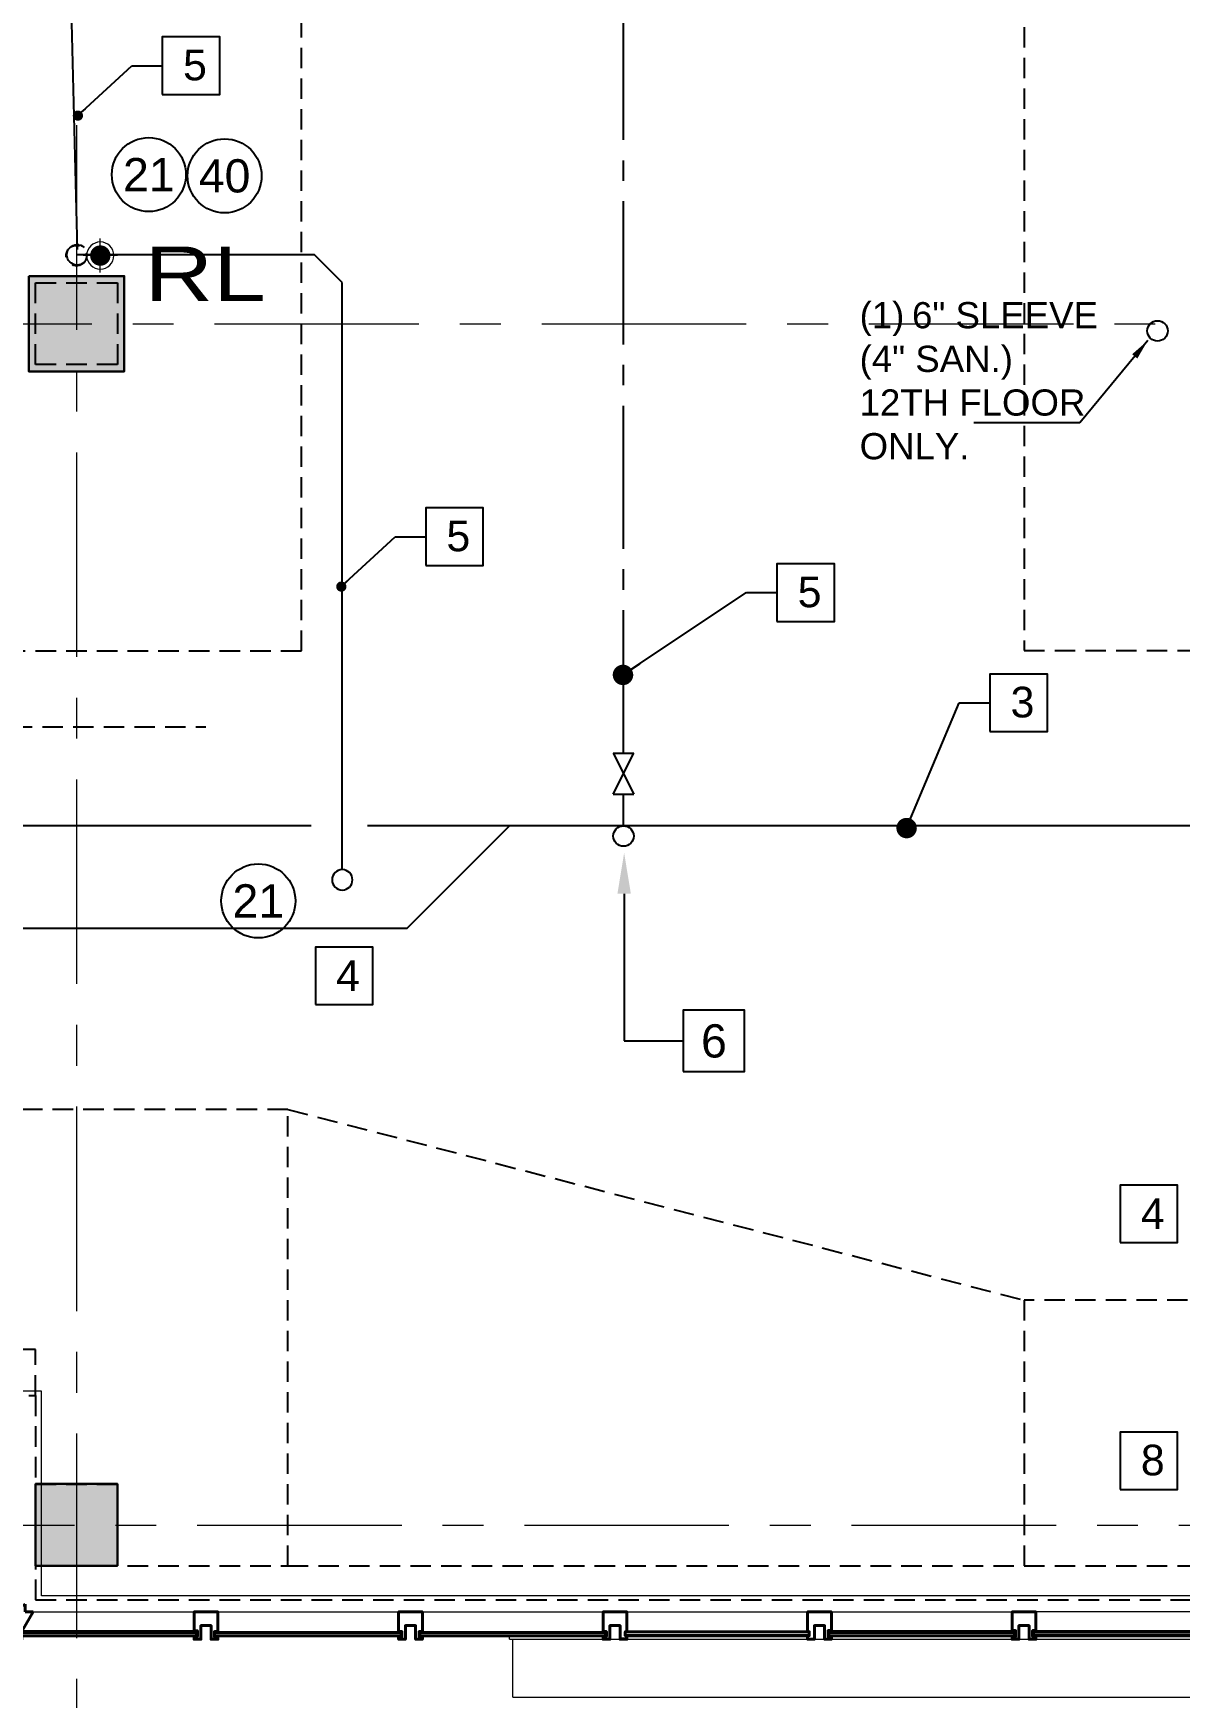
# Model space of a CAD drawing. Header units: inches. Extents: x -26500 to -19632, y -3347 to 2257.
# Drawn here: x -22491.7 to -22155.4, y -36.1 to 452.4 of the extents above; entities that cross this region are included whole.
import ezdxf
from ezdxf import colors
from ezdxf.entities.mleader import LeaderData, LeaderLine
from ezdxf.enums import TextEntityAlignment as Align
from ezdxf.math import Vec2, Vec3

# ---------------------------------------------------------------- set-up
doc = ezdxf.new("R2010")
doc.units = ezdxf.units.IN
doc.header["$LTSCALE"] = 48
doc.header["$MEASUREMENT"] = 0
for name, pattern in [('A105$0$CENTER', [2, 1.25, -0.25, 0.25, -0.25]), ('DCW2', [1.25, 0.875, -0.125, 0.125, -0.125]), ('NB - 9th floor_plan$0$HIDDEN2', [0.1875, 0.125, -0.0625])]:
    doc.linetypes.add(name, pattern=pattern)
doc.layers.add('A-Anno-Legn', color=8, linetype='Continuous', lineweight=18)
for name, color, linetype in [('A105$0$A-ANNO-PATT-1-5', 8, 'Continuous'), ('A105$0$A-ANNO-PATT-4-12', 8, 'Continuous'), ('A105$0$A-ANNO-TEXT', 8, 'Continuous'), ('A105$0$A-COLS-COL1-5', 8, 'Continuous'), ('A105$0$A-COLS-COL4-12', 8, 'Continuous'), ('A105$0$A-FLOR-AWNG', 8, 'Continuous'), ('A105$0$A-FLOR-SLAB', 8, 'Continuous'), ('A105$0$A-FLOR-SLEEVE', 8, 'Continuous'), ('A105$0$A-GLAZ', 8, 'Continuous'), ('A105$0$A-GLAZ-ABOVE', 8, 'Continuous'), ('A105$0$A-GRID-GRD1-12', 8, 'Continuous'), ('A105$0$A-GRID-GRDP0-14', 8, 'Continuous'), ('A105$0$A-GRID-GRDP0-15', 8, 'Continuous'), ('A105$0$A-ROOF-LEAD-3-12', 8, 'Continuous'), ('ANNTEXT', 6, 'Continuous'), ('ETEXT', 6, 'Continuous'), ('F-Sprn-Pipe', 133, 'Continuous'), ('NB - 9th floor_plan$0$STCCOLS1', 1, 'NB - 9th floor_plan$0$HIDDEN2'), ('NB - 9th floor_plan$0$STDROPS', 1, 'NB - 9th floor_plan$0$HIDDEN2'), ('NB - 9th floor_plan$0$STREINFB', 1, 'NB - 9th floor_plan$0$HIDDEN2'), ('NB - 9th floor_plan$0$STSLABEDGE', 1, 'NB - 9th floor_plan$0$HIDDEN2'), ('NB - 9th floor_plan$0$STSLABNOTCH', 1, 'NB - 9th floor_plan$0$HIDDEN2'), ('NB - 9th floor_plan$0$STWETSTACK', 1, 'NB - 9th floor_plan$0$HIDDEN2'), ('P-Anno', 6, 'Continuous'), ('P-Anno-Symb @ 96', 6, 'Continuous'), ('P-Anno-Text', 6, 'Continuous'), ('P-Domw-Cpip', 132, 'DCW2'), ('P-Pipe-Ftng', 134, 'Continuous'), ('P-Pipe-Ftng @ 96', 134, 'Continuous'), ('P-Strm-Pipe', 13, 'RAINL'), ('P-Text', 6, 'Continuous'), ('XREF', 7, 'Continuous')]:
    doc.layers.add(name, color=color, linetype=linetype)
doc.styles.add('A105$0$style-Arial', font='arial.ttf')
doc.styles.add('ANNTEXT', font='romans.shx')
doc.styles.add('MAMEP ANNO', font='arial.ttf', dxfattribs={"height": 0.078125})
doc.styles.add('P-00-JAR', font='arial.ttf')
doc.styles.add('P08', font='arial.ttf', dxfattribs={"height": 0.08})
doc.styles.add('Simplex', font='simplex.shx')
doc.styles.get("Standard").update_dxf_attribs({"font": 'simplex.shx'})
doc.linetypes.add('RAINL', pattern='A,4,-0.25,["RL",Simplex,S=0.1,R=0,X=-0.1,Y=-0.05],-0.25,0.25', length=4.75)
doc.dimstyles.new('STANDARD$7', dxfattribs={"dimtxt": 0.18, "dimasz": 0.125, "dimexe": 0.18, "dimexo": 0.06, "dimgap": 0.09, "dimtad": 0, "dimtih": 1, "dimtoh": 1, "dimdec": 4, "dimzin": 0, "dimdsep": 46, "dimtxsty": 'Standard', "dimcen": 0.09, "dimadec": 0, "dimazin": 0, "dimtfac": 1, "dimtdec": 4, "dimtofl": 0, "dimtmove": 0, "dimatfit": 3, "dimfxl": 1, "dimtolj": 1, "dimtzin": 0, "dimarcsym": 0})

# ---------------------------------------------------------------- blocks, each defined once
blk = doc.blocks.new('ZA_SQR')
blk.add_lwpolyline([(-0.703125, -0.703125), (0.703125, -0.703125), (0.703125, 0.703125), (-0.703125, 0.703125)], close=True)
at = {"layer": 'ANNTEXT', "style": 'ANNTEXT'}
blk.add_attdef('SQRID', text='', height=0.75, dxfattribs=at).set_placement((0, 0), align=Align.MIDDLE)
at = {"layer": 'ANNTEXT', "style": 'ANNTEXT', "flags": 1}
blk.add_attdef('SQRDESCRIPTION', text='', height=0.75, dxfattribs=at).set_placement((0, -2.125), align=Align.MIDDLE)
blk = doc.blocks.new('NB - 9th floor_plan')
at = {"layer": 'NB - 9th floor_plan$0$STCCOLS1', "transparency": 33554687, "elevation": 0}
blk.add_lwpolyline([(-22491.02, 379.16), (-22467.02, 379.16), (-22467.02, 355.16), (-22491.02, 355.16)], close=True, dxfattribs=at)
at = {"layer": 'NB - 9th floor_plan$0$STCCOLS1', "transparency": 33554687}
blk.add_lwpolyline([(-22491.02, 26.59), (-22467.02, 26.59), (-22467.02, 2.59), (-22491.02, 2.59)], close=True, dxfattribs=at)
at = {"layer": 'NB - 9th floor_plan$0$STDROPS', "transparency": 33554687}
for p, q in [((-22417.02, 136.59), (-22201.02, 80.59)), ((-22417.02, 2.59), (-22201.02, 2.59))]:
    blk.add_line(p, q, dxfattribs=at)
at = {"layer": 'NB - 9th floor_plan$0$STDROPS', "transparency": 33554687, "elevation": 0}
blk.add_lwpolyline([(-22545.02, 271.16), (-22413.02, 271.16), (-22413.02, 463.16), (-22545.02, 463.16)], close=True, dxfattribs=at)
at = {"layer": 'NB - 9th floor_plan$0$STDROPS', "transparency": 33554687}
for points in [[(-22151.01, 463.21), (-22201.02, 463.21), (-22201.02, 271.21), (-21964.64, 271.21), (-21964.64, 463.21), (-22131.02, 463.21)], [(-22491.02, 2.59), (-22417.02, 2.59), (-22417.02, 136.59), (-22549.02, 136.59), (-22549.02, 66.09)]]:
    blk.add_lwpolyline(points, dxfattribs=at)
blk.add_lwpolyline([(-22201.02, 2.59), (-22081.02, 2.59), (-22081.02, 80.59), (-22201.02, 80.59)], close=True, dxfattribs=at)
at = {"layer": 'NB - 9th floor_plan$0$STREINFB', "transparency": 33554687}
blk.add_line((-22921.03, 248.83), (-22441.03, 248.83), dxfattribs=at)
at = {"layer": 'NB - 9th floor_plan$0$STSLABEDGE', "transparency": 33554687, "elevation": 0}
blk.add_lwpolyline([(-24584.31, 246.25), (-24410.52, 169.31), (-24410.52, -7.4), (-22871.02, -7.4), (-22871.02, 52.59), (-22491.02, 52.59), (-22491.02, -7.4), (-21071.52, -7.4), (-21071.52, 1531.59), (-23870.52, 1531.6), (-23870.52, 1357.71), (-23921.15, 1307.64), (-24082.68, 1379.16), (-24584.31, 246.25)], close=True, dxfattribs=at)
at = {"layer": 'NB - 9th floor_plan$0$STSLABNOTCH', "transparency": 33554687, "elevation": 0}
blk.add_lwpolyline([(-22871.02, 52.59), (-22491.02, 52.59), (-22491.02, 66.09), (-22871.02, 66.09)], close=True, dxfattribs=at)
at = {"layer": 'NB - 9th floor_plan$0$STWETSTACK', "transparency": 33554687}
blk.add_circle((-22479.02, 387.16, 0), 3, dxfattribs=at)
blk = doc.blocks.new('VAL-PLBG-PipeUpTakeoff-Anno')
at = {"color": 0, "linetype": 'ByBlock'}
blk.add_circle((0.0002, 0), 0.0312, dxfattribs=at)
blk = doc.blocks.new('VAL-PLBG-PipeDn-Anno')
at = {"color": 0, "linetype": 'ByBlock'}
blk.add_arc((0, 0), 0.0312, 47.0744, 312.9256, dxfattribs=at)
blk = doc.blocks.new('VAL-PLBG-PipeUp-Anno')
at = {"color": 0, "linetype": 'ByBlock'}
blk.add_circle((-0.031, 0), 0.0312, dxfattribs=at)
blk = doc.blocks.new('VAL-PLBG-ShutOff-Anno')
at = {"color": 0, "linetype": 'ByBlock'}
for p, q in [((0, 0.03125), (0, -0.03125)), ((0, 0.03125), (0.125, -0.03125)), ((0.125, 0.03125), (0, -0.03125)), ((0.125, 0.03125), (0.125, -0.03125))]:
    blk.add_line(p, q, dxfattribs=at)
blk = doc.blocks.new('Key Note')
at = {"color": 0, "linetype": 'Continuous', "transparency": 16777216}
blk.add_lwpolyline([(-0.09375, -0.09375), (0.09375, -0.09375), (0.09375, 0.09375), (-0.09375, 0.09375)], close=True, dxfattribs=at)
at = {"color": 0, "linetype": 'ByBlock', "transparency": 16777216, "style": 'MAMEP ANNO'}
blk.add_attdef('ID', text='', height=0.10156, dxfattribs=at).set_placement((0, 0), align=Align.MIDDLE_CENTER)
blk = doc.blocks.new('*U193')
at = {"color": 0, "linetype": 'Continuous'}
blk.add_circle((0, 0), 0.1132, dxfattribs=at)
at = {"color": 0, "linetype": 'ByBlock', "style": 'MAMEP ANNO'}
blk.add_attdef('ID', text='', height=0.1016, dxfattribs=at).set_placement((0, 0), align=Align.MIDDLE_CENTER)
blk = doc.blocks.new('A105$0$CW10_2')
at = {"layer": 'A105$0$A-GLAZ', "linetype": 'Continuous', "lineweight": 0}
for p, q in [((-116.5, 0), (-63.5, 0)), ((-3.5, 0), (-56.5, 0)), ((-117.25, -6.25), (-62.75, -6.25)), ((-117.25, -6.75), (-62.75, -6.75)), ((-2.75, -6.25), (-57.25, -6.25)), ((-2.75, -6.75), (-57.25, -6.75))]:
    blk.add_line(p, q, dxfattribs=at)
at = {"layer": 'A105$0$A-GLAZ', "linetype": 'Continuous', "lineweight": 40}
for p, q in [((-117.25, -5.75), (-117.25, -7)), ((-117.25, -5.75), (-62.75, -5.75)), ((-117.25, -7), (-62.75, -7)), ((-62.75, -5.75), (-62.75, -7)), ((-2.75, -5.75), (-57.25, -5.75)), ((-57.25, -5.75), (-57.25, -7)), ((-2.75, -7), (-57.25, -7)), ((-2.75, -5.75), (-2.75, -7))]:
    blk.add_line(p, q, dxfattribs=at)
at = {"layer": 'A105$0$A-GLAZ', "linetype": 'Continuous', "lineweight": 40, "flags": 128}
for points in [[(0, -4), (-1.5, -4), (-1.5, -8), (-3.5, -8), (-3.5, -7.25), (-2.5, -7.25), (-2.5, -5.5), (-3.5, -5.5), (-3.5, 0), (0, 0)], [(-120, -4), (-118.5, -4), (-118.5, -8), (-116.5, -8), (-116.5, -7.25), (-117.5, -7.25), (-117.5, -5.5), (-116.5, -5.5), (-116.5, 0), (-120, 0)], [(-60, -4), (-61.5, -4), (-61.5, -8), (-63.5, -8), (-63.5, -7.25), (-62.5, -7.25), (-62.5, -5.5), (-63.5, -5.5), (-63.5, 0), (-60, 0)], [(-60, -4), (-58.5, -4), (-58.5, -8), (-56.5, -8), (-56.5, -7.25), (-57.5, -7.25), (-57.5, -5.5), (-56.5, -5.5), (-56.5, 0), (-60, 0)]]:
    blk.add_lwpolyline(points, dxfattribs=at)
blk = doc.blocks.new('*D1027', base_point=(0, 0))
at = {"layer": 'A105$0$A-FLOR-SLEEVE', "linetype": 'Continuous', "lineweight": 0}
for p, q in [((0, -5), (0, 5)), ((5, 0), (-5, 0))]:
    blk.add_line(p, q, dxfattribs=at)
blk = doc.blocks.new('*U1026')
at = {"layer": 'A105$0$A-FLOR-SLEEVE', "linetype": 'Continuous', "lineweight": 13, "extrusion": (0, 0, -1)}
blk.add_circle((0, 0), 4, dxfattribs=at)
at = {"layer": 'A105$0$A-FLOR-SLEEVE', "linetype": 'Continuous', "lineweight": 0}
blk.add_blockref('*D1027', (0, 0), dxfattribs=at)
blk = doc.blocks.new('*U1037')
at = {"layer": 'A105$0$A-GLAZ', "linetype": 'Continuous', "lineweight": 30}
blk.add_line((-24.25, -2.9), (-24.25, -4.15), dxfattribs=at)
at = {"layer": 'A105$0$A-GLAZ', "linetype": 'Continuous', "lineweight": 0}
for p in [(-30.5, -4.15), (-30.5, -4.15), (-30.5, -5.15)]:
    blk.add_point(p, dxfattribs=at)
at = {"layer": 'A105$0$A-GLAZ-ABOVE', "linetype": 'Continuous', "lineweight": 40}
for p, q in [((-22.5, 5.15), (-22.5, 2.85)), ((-28.25, 1.1), (-29.5, 1.1)), ((-20.2, 2.85), (-22.5, 2.85)), ((-24.25, -2.9), (27.75, -2.9)), ((-24.25, -2.9), (27.75, -2.9)), ((-24.25, -4.15), (27.75, -4.15)), ((-24.25, -4.15), (27.75, -4.15)), ((27.75, -2.9), (27.75, -4.15)), ((27.75, -2.9), (27.75, -4.15))]:
    blk.add_line(p, q, dxfattribs=at)
at = {"layer": 'A105$0$A-GLAZ-ABOVE', "linetype": 'Continuous', "lineweight": 0}
for p, q in [((-22.5, 2.85), (27, 2.85)), ((-22.5, 2.85), (27, 2.85)), ((-24.25, -3.4), (27.75, -3.4)), ((-24.25, -3.4), (27.75, -3.4)), ((-24.25, -3.9), (27.75, -3.9)), ((-24.25, -3.9), (27.75, -3.9))]:
    blk.add_line(p, q, dxfattribs=at)
at = {"layer": 'A105$0$A-GLAZ-ABOVE', "linetype": 'Continuous', "lineweight": 40, "flags": 128}
for points in [[(-30.5, 1.85), (-29.75, 1.85), (-29.75, 0.85), (-28, 0.85), (-28, 1.95), (-22.5, 5.15)], [(-27, -1.14), (-28.5, -1.14), (-28.5, -5.15), (-30.5, -5.15), (-30.5, -4.4), (-30.5, -2.9), (-30.5, 1.86)], [(-27, -1.14), (-25.5, -1.14), (-25.5, -5.15), (-23.5, -5.15), (-23.5, -4.4), (-24.5, -4.4), (-24.5, -2.65), (-23.4, -2.65), (-20.2, 2.85)], [(30.5, -1.15), (29, -1.15), (29, -5.15), (27, -5.15), (27, -4.4), (28, -4.4), (28, -2.65), (27, -2.65), (27, 2.85), (30.5, 2.85)], [(30.5, -1.15), (29, -1.15), (29, -5.15), (27, -5.15), (27, -4.4), (28, -4.4), (28, -2.65), (27, -2.65), (27, 2.85), (30.5, 2.85)]]:
    blk.add_lwpolyline(points, dxfattribs=at)
blk = doc.blocks.new('A105')
at = {"layer": 'A105$0$A-ROOF-LEAD-3-12', "lineweight": 13, "transparency": 33554687}
h = blk.add_hatch(color=256, dxfattribs=at)
edge = h.paths.add_edge_path()
edge.add_arc((-22472.0236, 387.1574), 3, 0, 360)
at = {"layer": 'A105$0$A-ANNO-PATT-1-5', "lineweight": 30, "transparency": 33554687}
blk.add_solid([(-22465.0236, 353.1574), (-22465.0236, 381.1574), (-22493.0236, 353.1574), (-22493.0236, 381.1574)], dxfattribs=at)
at = {"layer": 'A105$0$A-ANNO-PATT-4-12', "lineweight": 30, "transparency": 33554687}
blk.add_solid([(-22467.0236, 2.6574), (-22467.0236, 26.6574), (-22491.0236, 2.6574), (-22491.0236, 26.6574)], dxfattribs=at)
blk.add_3dface([(-22491.0236, 2.6574), (-22467.0236, 2.6574), (-22467.0236, 26.6574), (-22491.0236, 26.6574)], dxfattribs=at)
at = {"layer": 'A105$0$A-COLS-COL1-5', "lineweight": 30, "transparency": 33554687}
blk.add_3dface([(-22493.0236, 381.1574), (-22465.0236, 381.1574), (-22465.0236, 353.1574), (-22493.0236, 353.1574)], dxfattribs=at)
at = {"layer": 'A105$0$A-COLS-COL4-12', "lineweight": 30, "transparency": 33554687}
blk.add_3dface([(-22491.0236, 2.6574), (-22467.0236, 2.6574), (-22467.0236, 26.6574), (-22491.0236, 26.6574)], dxfattribs=at)
at = {"layer": 'A105$0$A-FLOR-AWNG', "lineweight": 0, "transparency": 33554687}
for q in [(-22351.0234, -18.9052), (-21043.0236, -35.9051)]:
    blk.add_line((-22351.0234, -35.9051), q, dxfattribs=at)
at = {"layer": 'A105$0$A-FLOR-SLAB', "lineweight": 0, "transparency": 33554687, "flags": 128}
blk.add_lwpolyline([(-23869.2731, 1530.3475), (-21072.7739, 1530.3449), (-21072.7739, -6.1545), (-22489.2736, -6.1545), (-22489.2736, 53.8448), (-22872.7736, 53.8448), (-22872.7736, -6.1545), (-24409.272, -6.1545)], dxfattribs=at)
at = {"layer": 'A105$0$A-GLAZ', "lineweight": 0, "transparency": 33554687}
for p, q in [((-22321.0242, -10.9045), (-22264.5239, -10.9045)), ((-22352.0234, -18.9052), (-22352.0234, -17.9988)), ((-22352.0234, -18.9052), (-21060.0239, -18.9052)), ((-22317.5239, -18.6545), (-22319.5239, -18.6545)), ((-22264.0234, -16.967), (-22318.0234, -16.967)), ((-22264.0234, -17.6545), (-22318.0234, -17.6545)), ((-22264.5239, -18.6545), (-22262.5239, -18.6545))]:
    blk.add_line(p, q, dxfattribs=at)
at = {"layer": 'A105$0$A-GLAZ', "lineweight": 40, "transparency": 33554687}
for p, q in [((-22264.0234, -16.717), (-22318.0234, -16.717)), ((-22264.0234, -17.9045), (-22318.0234, -17.9045))]:
    blk.add_line(p, q, dxfattribs=at)
at = {"layer": 'A105$0$A-GLAZ', "lineweight": 30, "transparency": 33554687}
blk.add_line((-22264.0239, -16.717), (-22264.0239, -17.9045), dxfattribs=at)
at = {"layer": 'A105$0$A-GLAZ', "lineweight": 40, "transparency": 33554687, "flags": 128}
for points in [[(-22321.0236, -14.9045), (-22319.5239, -14.9045), (-22319.5239, -18.9045), (-22317.5239, -18.9045), (-22317.5239, -17.9045), (-22318.0239, -17.9045), (-22318.0239, -16.717), (-22317.5239, -16.717), (-22317.5239, -10.9045), (-22321.0236, -10.9045)], [(-22261.0242, -14.9045), (-22262.5239, -14.9045), (-22262.5239, -18.9045), (-22264.5239, -18.9045), (-22264.5239, -17.9045), (-22264.0239, -17.9045), (-22264.0239, -16.717), (-22264.5239, -16.717), (-22264.5239, -10.9045), (-22261.0242, -10.9045)]]:
    blk.add_lwpolyline(points, dxfattribs=at)
at = {"layer": 'A105$0$A-GLAZ-ABOVE', "lineweight": 0, "transparency": 33554687}
for p, q in [((-22437.5234, -10.9045), (-22384.5234, -10.9045)), ((-22377.5239, -10.9045), (-22324.5239, -10.9045)), ((-22438.2734, -17.1545), (-22383.7734, -17.1545)), ((-22438.2734, -17.6545), (-22383.7734, -17.6545)), ((-22378.2739, -17.1545), (-22323.7739, -17.1545)), ((-22378.2739, -17.6545), (-22323.7739, -17.6545))]:
    blk.add_line(p, q, dxfattribs=at)
at = {"layer": 'A105$0$A-GLAZ-ABOVE', "lineweight": 40, "transparency": 33554687}
for p, q in [((-22438.2734, -16.9045), (-22383.7734, -16.9045)), ((-22438.2734, -17.9045), (-22383.7734, -17.9045)), ((-22383.7734, -16.9045), (-22383.7734, -17.9045)), ((-22378.2739, -16.9045), (-22378.2739, -17.9045)), ((-22378.2739, -16.9045), (-22323.7739, -16.9045)), ((-22378.2739, -17.9045), (-22323.7739, -17.9045)), ((-22323.7739, -16.9045), (-22323.7739, -17.9045))]:
    blk.add_line(p, q, dxfattribs=at)
at = {"layer": 'A105$0$A-GLAZ-ABOVE', "lineweight": 40, "transparency": 33554687, "flags": 128}
for points in [[(-22441.0236, -14.9045), (-22439.5234, -14.9045), (-22439.5234, -18.9045), (-22437.5234, -18.9045), (-22437.5234, -18.1545), (-22438.5234, -18.1545), (-22438.5234, -16.6545), (-22437.5234, -16.6545), (-22437.5234, -10.9045), (-22441.0236, -10.9045)], [(-22381.0236, -14.9045), (-22382.5234, -14.9045), (-22382.5234, -18.9045), (-22384.5234, -18.9045), (-22384.5234, -18.1545), (-22383.5234, -18.1545), (-22383.5234, -16.6545), (-22384.5234, -16.6545), (-22384.5234, -10.9045), (-22381.0236, -10.9045)], [(-22381.0236, -14.9045), (-22379.5239, -14.9045), (-22379.5239, -18.9045), (-22377.5239, -18.9045), (-22377.5239, -18.1545), (-22378.5239, -18.1545), (-22378.5239, -16.6545), (-22377.5239, -16.6545), (-22377.5239, -10.9045), (-22381.0236, -10.9045)], [(-22321.0242, -14.9045), (-22322.5239, -14.9045), (-22322.5239, -18.9045), (-22324.5239, -18.9045), (-22324.5239, -18.1545), (-22323.5239, -18.1545), (-22323.5239, -16.6545), (-22324.5239, -16.6545), (-22324.5239, -10.9045), (-22321.0242, -10.9045)]]:
    blk.add_lwpolyline(points, dxfattribs=at)
at = {"layer": 'A105$0$A-GRID-GRD1-12', "linetype": 'A105$0$CENTER', "lineweight": 0, "transparency": 33554687}
blk.add_line((-24363.5994, 14.5949), (-20442.3539, 14.5949), dxfattribs=at)
at = {"layer": 'A105$0$A-GRID-GRDP0-14', "linetype": 'A105$0$CENTER', "lineweight": 0, "transparency": 33554687}
blk.add_line((-22479.0236, 425.4117), (-22479.0236, -201.1205), dxfattribs=at)
at = {"layer": 'A105$0$A-GRID-GRDP0-15', "linetype": 'A105$0$CENTER', "lineweight": 0, "transparency": 33554687}
blk.add_line((-24358.5266, 367.1574), (-20364.9322, 367.1574), dxfattribs=at)
at = {"layer": 'A105$0$A-FLOR-SLEEVE', "lineweight": 13, "transparency": 33554687}
blk.add_blockref('*U1026', (-22472.0235, 387.1574), dxfattribs=at)
at = {"layer": 'A105$0$A-GLAZ', "lineweight": 0, "transparency": 33554687}
blk.add_blockref('*U1037', (-22471.5246, -13.756), dxfattribs=at)
at = {"layer": 'A105$0$A-GLAZ', "lineweight": 40, "transparency": 33554687}
blk.add_blockref('A105$0$CW10_2', (-22141.0242, -10.9045), dxfattribs=at)
at = {"layer": 'A105$0$A-ANNO-TEXT', "lineweight": 13, "transparency": 33554687, "style": 'A105$0$style-Arial', "width": 1.246875}
blk.add_text('RL', height=16, dxfattribs=at).set_placement((-22459.0692, 389.8214, 0.2066), align=Align.TOP_LEFT)
blk = doc.blocks.new('A$C0EAB4BA6')
at = {"layer": 'P-Pipe-Ftng', "transparency": 33554687}
blk.add_circle((-23201.5, 349.55), 3, dxfattribs=at)
blk = doc.blocks.new('A$C44E8549D')
at = {"transparency": 33554687}
blk.add_blockref('A$C0EAB4BA6', (0, 17.69), dxfattribs=at)

msp = doc.modelspace()

# ---------------------------------------------------------------- linework, layer by layer
at = {"layer": 'F-Sprn-Pipe', "ltscale": 0.5}
for p, q in [((-22410.19, 219.78), (-24169.46, 219.78)), ((-21311.73, 219.78), (-22393.65, 219.78)), ((-22381.95, 189.79), (-22351.96, 219.78)), ((-23017.91, 189.79), (-22381.95, 189.79))]:
    msp.add_line(p, q, dxfattribs=at)
at = {"layer": 'P-Domw-Cpip'}
for p, q in [((-22318.52, 241.08), (-22318.52, 1113.21)), ((-22318.52, 219.8), (-22318.52, 229.08))]:
    msp.add_line(p, q, dxfattribs=at)
at = {"layer": 'P-Strm-Pipe'}
for p, q in [((-22482.41, 534.69), (-22478.84, 388.91)), ((-22409.15, 387.37), (-22478.82, 387.37)), ((-22401.02, 379.24), (-22409.15, 387.37)), ((-22401.02, 206.95), (-22401.02, 379.24))]:
    msp.add_line(p, q, dxfattribs=at)

# ---------------------------------------------------------------- block references
at = {"transparency": 33554457}
msp.add_blockref('A$C44E8549D', (1039.65, -2.19), dxfattribs=at)
at = {"layer": 'ETEXT', "xscale": 12.00384, "yscale": 12.00384, "zscale": 12.00384}
for p in [(-22445.39, 442.87), (-22368.11, 304.65), (-22265.07, 288.24), (-22202.61, 255.9), (-22400.49, 175.77), (-22164.39, 105.91), (-22164.39, 33.45)]:
    msp.add_blockref('ZA_SQR', p, dxfattribs=at)
at = {"layer": 'P-Anno-Symb @ 96', "xscale": 96, "yscale": 96, "zscale": 96}
for p, values in [((-22457.78, 410.92), {'ID': '21'}), ((-22435.56, 410.56), {'ID': '40'}), ((-22425.66, 197.77), {'ID': '21'})]:
    msp.add_blockref('*U193', p, dxfattribs=at).add_auto_attribs(values)
at = {"layer": 'P-Pipe-Ftng @ 96', "yscale": 96, "zscale": 96}
for name, p, xscale, rotation in [('VAL-PLBG-PipeDn-Anno', (-22478.82, 387.37), -96, 180), ('VAL-PLBG-ShutOff-Anno', (-22318.52, 229.08), 96, 90), ('VAL-PLBG-PipeUpTakeoff-Anno', (-22401.05, 203.95), -96, 180)]:
    msp.add_blockref(name, p, dxfattribs=dict(at, xscale=xscale, rotation=rotation))
at = {"layer": 'P-Pipe-Ftng @ 96', "xscale": 96, "yscale": 96, "zscale": 96}
msp.add_blockref('VAL-PLBG-PipeUp-Anno', (-22315.55, 216.8), dxfattribs=at)
at = {"layer": 'XREF', "transparency": 33554467}
msp.add_blockref('A105', (0, 0), dxfattribs=at)
at = {"layer": 'XREF'}
msp.add_blockref('NB - 9th floor_plan', (0, 0), dxfattribs=at)

# ---------------------------------------------------------------- texts
at = {"layer": 'A-Anno-Legn', "transparency": 33554687, "insert": (-22249.26, 373.51), "char_height": 7.6875, "attachment_point": 1, "style": 'P08'}
msp.add_mtext_dynamic_manual_height_columns('\\pt15.375;{\\C6;(1)^I6" SLEEVE (4" SAN.) 12TH FLOOR ONLY.}', width=71.5693, gutter_width=1, heights=[0], dxfattribs=at)
at = {"layer": 'P-Anno-Text', "char_height": 9, "width": 184.6435, "attachment_point": 7, "style": 'P-00-JAR'}
for s, insert in [('5', (-22447.75, 438.47)), ('5', (-22370.48, 300.25)), ('5', (-22267.43, 283.83)), ('3', (-22204.97, 251.49)), ('4', (-22402.85, 171.36)), ('4', (-22166.75, 101.5)), ('8', (-22166.75, 29.05))]:
    msp.add_mtext(s, dxfattribs=dict(at, insert=insert))

# ---------------------------------------------------------------- leaders
at = {"layer": 'P-Anno'}
ml = msp.add_multileader_block('Standard', dxfattribs=at)
ml.set_content('Key Note', color=256, scale=96)
ml.set_attribute('ID', '6', width=0)
ml.set_leader_properties(color=256, linetype='Continuous')
ml.build(insert=Vec2(0, 0))
ml.multileader.update_dxf_attribs({"has_dogleg": 0, "text_left_attachment_type": 2, "text_right_attachment_type": 2, "dogleg_length": 3.84, "arrow_head_size": 12, "scale": 96})
ctx = ml.context
ctx.base_point, ctx.scale, ctx.char_height, ctx.arrow_head_size, ctx.landing_gap_size, ctx.plane_origin = Vec3(-22300.99, 156.68), 96, 737.28, 12, 384, Vec3(-22318.34, 203.97)
ctx.left_attachment, ctx.right_attachment = 2, 2
notes = []
notes.append((ctx, [(0, (1, 1, 0), (-22669.99, 156.68), (1, 0), 369, [(0, [(-22318.34, 211.86), (-22318.34, 156.68)], 0, [])])]))
ctx.block.insert = Vec3(-22291.99, 156.68)
at = {"layer": 'P-Text'}
for points, override in [([(-22478.6, 428.23), (-22462.79, 442.87), (-22453.83, 442.87)], {"dimscale": 24, "dimldrblk": 'Dot'}), ([(-22401.32, 290.01), (-22385.52, 304.65), (-22376.56, 304.65)], {"dimscale": 24, "dimldrblk": 'Dot'}), ([(-22318.68, 264.09), (-22282.47, 288.24), (-22273.51, 288.24)], {"dimscale": 96, "dimasz": 0.0625, "dimldrblk": 'Dot'}), ([(-22235.47, 219.14), (-22220.01, 255.9), (-22211.05, 255.9)], {"dimscale": 24, "dimasz": 0.25, "dimldrblk": 'Dot'})]:
    msp.add_leader(points, dimstyle='STANDARD$7', override=override, dxfattribs=at)
at = {"layer": 'P-Text', "transparency": 33554687}
msp.add_leader([(-22164.73, 362.21), (-22184.62, 338.03), (-22215.77, 338.03)], dimstyle='STANDARD$7', override={"dimscale": 48}, dxfattribs=at)
for ctx, leaders in notes:
    for number, flags, end, landing, length, lines in leaders:
        leader = LeaderData()
        leader.index, (leader.has_last_leader_line, leader.has_dogleg_vector, leader.attachment_direction) = number, flags
        leader.last_leader_point, leader.dogleg_vector, leader.dogleg_length = Vec3(end), Vec3(landing), length
        for number, points, colour, breaks in lines:
            line = LeaderLine()
            line.index, line.vertices, line.color, line.breaks = number, Vec3.list(points), colors.encode_raw_color(colour), breaks
            leader.lines.append(line)
        ctx.leaders.append(leader)

doc.saveas('drawing.dxf')
